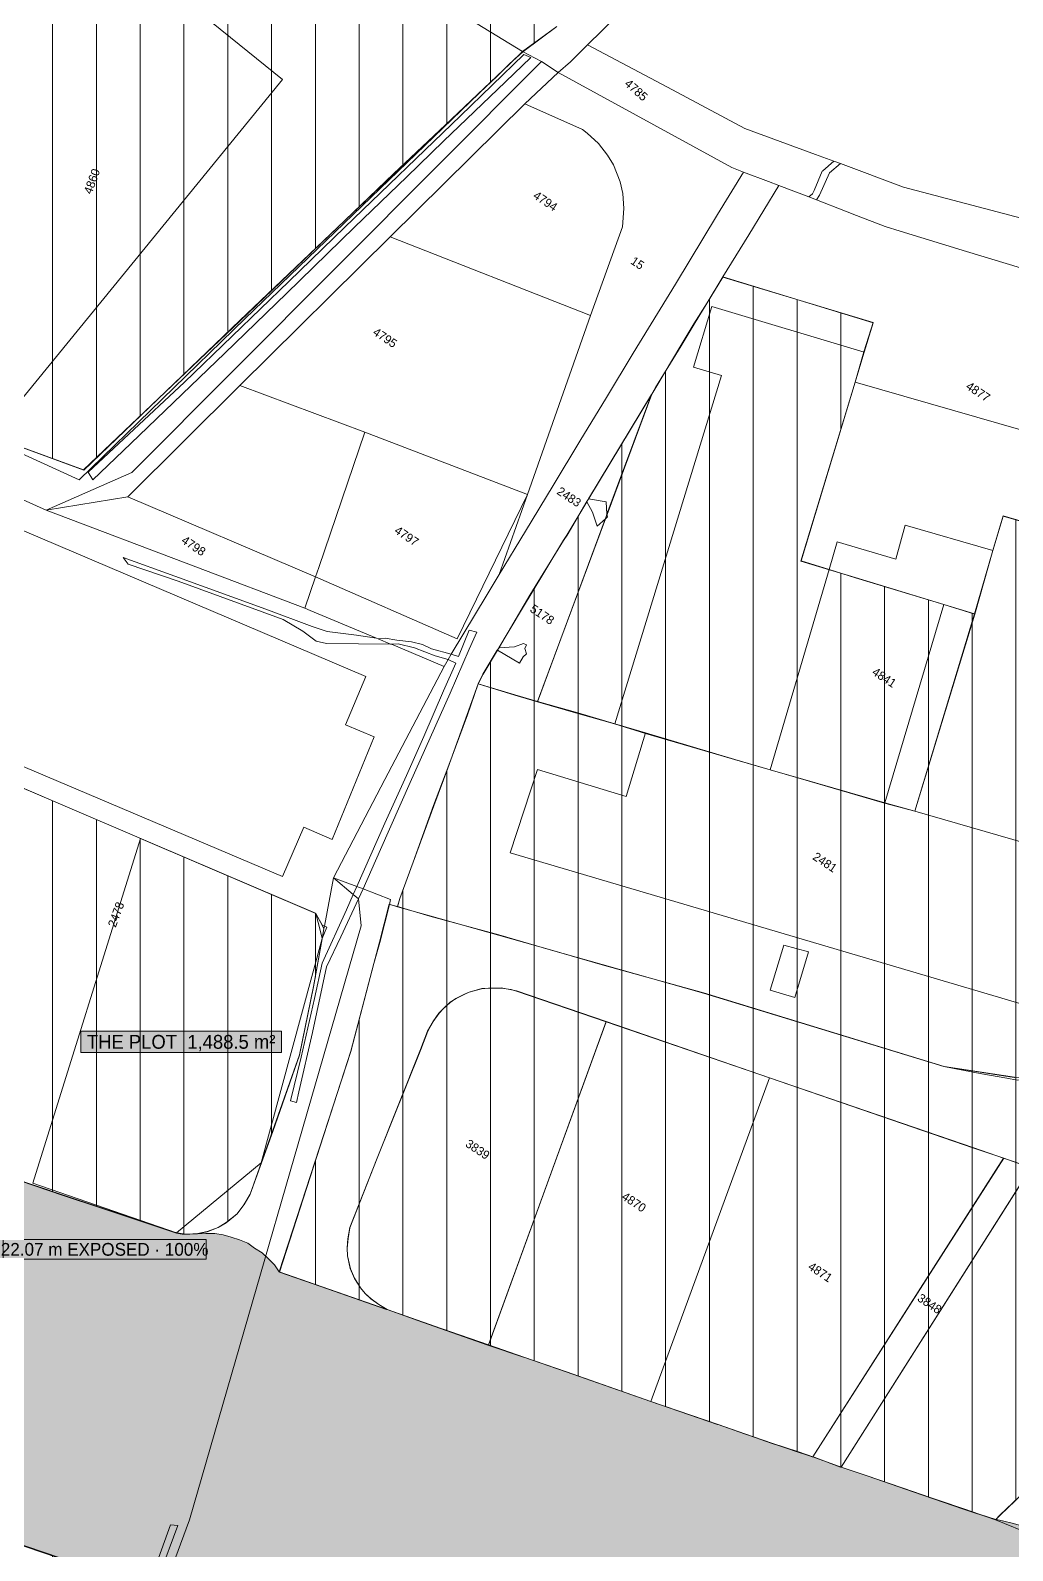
# Model space of a CAD drawing. Header units: metres. Extents: x -334141 to -333355, y -28163 to -27441.
# Drawn here: x -333791 to -333648.5, y -27822.3 to -27601.9 of the extents above; entities that cross this region are included whole.
import ezdxf

# ---------------------------------------------------------------- set-up
doc = ezdxf.new("R2010")
doc.units = ezdxf.units.M
for name, color, linetype, lineweight, true_color in [('EB-14-CORRIDOR', 7, 'CONTINUOUS', 18, 0x687b74), ('EB-14-EXPOSED-SIDE', 7, 'CONTINUOUS', 18, 0xa64138), ('EB-14-EXPOSURE-0-25M', 7, 'CONTINUOUS', 18, 0xa64138), ('EB-14-EXPOSURE-50-100M', 7, 'CONTINUOUS', 18, 0xd7aaa4), ('EB-BASE-DIVIDING', 7, 'CONTINUOUS', 18, 0xc8bcac), ('EB-BASE-EASEMENTS', 7, 'CONTINUOUS', 18, 0x71806b), ('EB-BASE-ENCROACHED', 7, 'CONTINUOUS', 18, 0x725d47), ('EB-BASE-PARCEL-NUMBERS', 7, 'CONTINUOUS', 9, 0x8a8d90), ('EB-BASE-PARCELS', 7, 'CONTINUOUS', 18, 0x8a8d90), ('EB-BASE-SECTIONS', 7, 'CONTINUOUS', 9, 0xded8cf), ('EB-BASE-SHEETS', 7, 'CONTINUOUS', 9, 0xded8cf), ('EB-BASE-STRUCTURES', 7, 'CONTINUOUS', 18, 0x4e504d), ('EB-PLOT-OUTLINE', 7, 'CONTINUOUS', 18, 0x151515)]:
    doc.layers.add(name, color=color, linetype=linetype, lineweight=lineweight, true_color=true_color)
doc.styles.add('OD-INTER', font='Inter.ttf')

msp = doc.modelspace()

# ---------------------------------------------------------------- hatches: boundary and pattern name
at = {"layer": 'EB-14-CORRIDOR', "transparency": 33554630}
msp.add_hatch(color=256, dxfattribs=at).paths.add_polyline_path([(-334024.37, -27732.06), (-334025.15, -27733.14), (-334026.02, -27734.11), (-334026.97, -27734.96), (-334028.02, -27735.7), (-334029.16, -27736.44), (-334030.38, -27736.95), (-334031.6, -27737.35), (-334032.91, -27737.75), (-334034.21, -27737.93), (-334035.5, -27737.88), (-334036.8, -27737.84), (-334038.08, -27737.57), (-334039.37, -27737.19), (-334040.74, -27736.81), (-334041.02, -27736.69), (-334041.29, -27736.68), (-334043.68, -27736.26), (-334044.24, -27736.24), (-334045.53, -27735.97), (-334046.81, -27735.71), (-334048, -27735.22), (-334049.18, -27734.62), (-334050.27, -27733.92), (-334051.35, -27733.21), (-334052.25, -27732.29), (-334053.14, -27731.26), (-334053.93, -27730.24), (-334054.54, -27729.1), (-334055.05, -27727.87), (-334055.47, -27726.63), (-334055.7, -27725.29), (-334055.84, -27724.06), (-334055.91, -27723.17), (-334055.97, -27722.5), (-334056.43, -27719.71), (-334056.5, -27719.04), (-334057.24, -27716.35), (-334057.4, -27715.68), (-334058.34, -27713.43), (-334058.67, -27712.31), (-334058.91, -27711.19), (-334059.05, -27710.07), (-334059.1, -27708.85), (-334059.07, -27702.75), (-334059.03, -27701.53), (-334058.89, -27700.2), (-334058.57, -27698.88), (-334058.06, -27697.68), (-334057.55, -27696.47), (-334056.87, -27695.39), (-334056, -27694.42), (-334055.13, -27693.45), (-334054.18, -27692.6), (-334053.13, -27691.86), (-334052, -27691.12), (-334050.77, -27690.61), (-334049.56, -27690.21), (-334048.25, -27689.92), (-334046.95, -27689.85), (-334044.07, -27689.62), (-334043.33, -27689.54), (-334040.16, -27688.98), (-334039.23, -27688.79), (-334038.3, -27688.72), (-334037.38, -27688.75), (-334034.59, -27688.4), (-334034.03, -27688.42), (-334030.49, -27687.77), (-334029.74, -27687.57), (-334026.66, -27686.68), (-334025.44, -27686.28), (-334024.05, -27686.11), (-334022.75, -27686.16), (-334021.46, -27686.2), (-334020.17, -27686.36), (-334018.88, -27686.74), (-334017.7, -27687.22), (-334016.51, -27687.82), (-334015.34, -27688.53), (-334014.35, -27689.34), (-334013.36, -27690.26), (-334012.56, -27691.29), (-334011.86, -27692.42), (-334011.16, -27693.56), (-334010.9, -27694.12), (-334010.82, -27694.24), (-334010.72, -27694.24), (-334008.44, -27694.99), (-334008.16, -27695.11), (-334007.88, -27695.12), (-334006.69, -27695.27), (-334005.59, -27695.53), (-334004.49, -27695.9), (-334003.39, -27696.39), (-334002.4, -27696.98), (-334001.94, -27697.22), (-334001.67, -27697.45), (-334001.31, -27697.57), (-333997.74, -27698.7), (-333997.65, -27698.81), (-333988.77, -27701.79), (-333977.34, -27705.74), (-333977.25, -27705.75), (-333968.19, -27708.84), (-333949.35, -27715.28), (-333938.73, -27718.88), (-333938.64, -27718.88), (-333922.64, -27724.44), (-333908.73, -27729.04), (-333908.55, -27729.16), (-333902.24, -27731.38), (-333902.15, -27731.49), (-333889.52, -27735.71), (-333876.99, -27740.04), (-333876.71, -27740.05), (-333876.34, -27740.06), (-333866.65, -27738.18), (-333865.44, -27738), (-333864.14, -27737.94), (-333862.85, -27737.98), (-333861.65, -27738.14), (-333860.37, -27738.52), (-333859.18, -27738.89), (-333858.08, -27739.37), (-333857, -27740.08), (-333856, -27740.78), (-333855.02, -27741.7), (-333854.22, -27742.62), (-333853.42, -27743.65), (-333852.71, -27744.67), (-333852.28, -27745.57), (-333852.11, -27746.02), (-333851.41, -27747.05), (-333851.24, -27747.39), (-333850.97, -27747.62), (-333849.9, -27748.77), (-333849.63, -27749), (-333849.35, -27749.12), (-333848.44, -27749.59), (-333848.17, -27749.71), (-333847.9, -27749.84), (-333820.91, -27759), (-333804.81, -27764.46), (-333786.24, -27770.77), (-333770.13, -27776.11), (-333769.4, -27776.25), (-333768.48, -27776.4), (-333768.48, -27776.4), (-333767.83, -27776.42), (-333766.99, -27776.34), (-333766.72, -27776.35), (-333765.51, -27776.28), (-333764.22, -27776.32), (-333763.02, -27776.48), (-333761.83, -27776.85), (-333760.64, -27777.23), (-333759.45, -27777.71), (-333758.46, -27778.41), (-333757.37, -27779.12), (-333756.47, -27779.93), (-333755.58, -27780.85), (-333754.88, -27781.87), (-333754.88, -27781.87), (-333754.51, -27781.99), (-333739.33, -27787.3), (-333739.24, -27787.31), (-333734.12, -27789.15), (-333724.61, -27792.49), (-333719.48, -27794.22), (-333719.39, -27794.22), (-333713.26, -27796.33), (-333701.01, -27800.65), (-333691.31, -27803.98), (-333691.22, -27803.99), (-333687.38, -27805.34), (-333683.54, -27806.7), (-333679.6, -27807.95), (-333677.59, -27808.69), (-333677.32, -27808.7), (-333673.48, -27810.16), (-333673.39, -27810.17), (-333669.64, -27811.41), (-333669.64, -27811.41), (-333662.96, -27813.76), (-333655.64, -27816.23), (-333651.25, -27817.72), (-333650.97, -27817.73), (-333650.88, -27817.73), (-333649.78, -27817.99), (-333648.58, -27818.26), (-333647.39, -27818.63), (-333646.21, -27819.23), (-333645.48, -27819.59), (-333645.3, -27819.71), (-333645.03, -27819.83), (-333642.74, -27820.57), (-333639.54, -27821.69), (-333639.45, -27821.69), (-333633.32, -27823.9), (-333632.5, -27824.15), (-333631.13, -27824.76), (-333629.95, -27825.35), (-333626.95, -27827.01), (-333623.41, -27828.92), (-333619.87, -27830.82), (-333619.77, -27830.82), (-333616.32, -27832.72), (-333609.15, -27836.63), (-333592.43, -27845.77), (-333592.34, -27845.78), (-333570.36, -27857.76), (-333546.3, -27871.04), (-333539.57, -27874.61), (-333539.48, -27874.62), (-333533.03, -27878.17), (-333526.76, -27881.61), (-333523.31, -27883.51), (-333522.22, -27884.11), (-333521.23, -27884.92), (-333520.25, -27885.84), (-333519.35, -27886.76), (-333518.65, -27887.78), (-333517.95, -27888.92), (-333517.44, -27890.16), (-333517.02, -27891.39), (-333516.69, -27892.63), (-333516.55, -27893.96), (-333516.51, -27895.3), (-333516.64, -27896.51), (-333516.87, -27897.84), (-333517.19, -27899.05), (-333517.7, -27900.25), (-333518.3, -27901.45), (-333518.98, -27902.54), (-333519.76, -27903.51), (-333520.72, -27904.47), (-333521.67, -27905.33), (-333522.81, -27906.06), (-333523.94, -27906.69), (-333524.04, -27906.69), (-333524.79, -27907.1), (-333525.08, -27907.32), (-333525.65, -27907.74), (-333526.13, -27908.17), (-333526.41, -27908.38), (-333526.89, -27908.81), (-333527.08, -27909.02), (-333527.27, -27909.24), (-333529.43, -27912.71), (-333530.9, -27914.88), (-333537.97, -27926.29), (-333537.97, -27926.29), (-333540.03, -27929.66), (-333540.42, -27930.31), (-333540.81, -27930.85), (-333542.09, -27932.8), (-333542.18, -27932.91), (-333551.3, -27947.24), (-333551.39, -27947.35), (-333558.66, -27959.19), (-333559.44, -27960.28), (-333560.31, -27961.25), (-333561.18, -27962.21), (-333562.22, -27963.07), (-333563.36, -27963.69), (-333564.49, -27964.32), (-333565.71, -27964.72), (-333567.02, -27965.12), (-333568.32, -27965.29), (-333569.62, -27965.36), (-333570.91, -27965.31), (-333572.2, -27965.16), (-333573.49, -27964.89), (-333574.68, -27964.4), (-333575.86, -27963.81), (-333607.39, -27946.93), (-333607.39, -27946.82), (-333620.02, -27940.05), (-333642.64, -27927.92), (-333642.73, -27927.92), (-333644.46, -27926.97), (-333645.54, -27926.27), (-333646.63, -27925.45), (-333647.62, -27924.64), (-333648.42, -27923.72), (-333649.21, -27922.59), (-333649.82, -27921.57), (-333650.43, -27920.32), (-333650.85, -27919.09), (-333651.08, -27917.86), (-333651.31, -27916.63), (-333651.36, -27915.29), (-333651.22, -27913.97), (-333650.99, -27912.75), (-333650.67, -27911.54), (-333650.26, -27910.34), (-333649.66, -27909.14), (-333648.98, -27908.05), (-333648.2, -27906.97), (-333647.33, -27906.11), (-333646.28, -27905.26), (-333645.24, -27904.52), (-333644.11, -27903.89), (-333642.98, -27903.38), (-333641.76, -27902.98), (-333640.45, -27902.69), (-333639.15, -27902.52), (-333637.85, -27902.45), (-333636.66, -27902.6), (-333635.37, -27902.87), (-333634.09, -27903.25), (-333629.05, -27904.98), (-333589.35, -27918.48), (-333589.07, -27918.49), (-333588.88, -27918.28), (-333569.87, -27888.53), (-333569.68, -27888.31), (-333569.95, -27888.19), (-333599.04, -27878.18), (-333599.13, -27878.06), (-333609.28, -27874.6), (-333639.47, -27864.21), (-333639.74, -27864.08), (-333639.93, -27864.3), (-333647.08, -27875.37), (-333647.86, -27876.45), (-333648.64, -27877.43), (-333649.59, -27878.28), (-333650.26, -27878.81), (-333650.47, -27879.58), (-333650.88, -27880.79), (-333651.39, -27881.99), (-333652.08, -27883.08), (-333653.45, -27885.25), (-333654.22, -27886.22), (-333655.09, -27887.19), (-333655.95, -27888.05), (-333657, -27888.9), (-333658.04, -27889.53), (-333659.26, -27890.04), (-333660.39, -27890.55), (-333661.61, -27890.84), (-333662.91, -27891.02), (-333664.21, -27891.2), (-333665.41, -27891.15), (-333666.7, -27890.89), (-333667.99, -27890.62), (-333669.18, -27890.24), (-333670.36, -27889.65), (-333671.45, -27889.05), (-333672.44, -27888.35), (-333673.43, -27887.43), (-333674.32, -27886.51), (-333675.03, -27885.49), (-333675.73, -27884.46), (-333676.34, -27883.33), (-333676.76, -27882.09), (-333677.09, -27880.86), (-333677.32, -27879.63), (-333677.37, -27878.3), (-333677.36, -27878.08), (-333677.31, -27876.75), (-333677.17, -27875.42), (-333676.85, -27874.1), (-333676.34, -27872.9), (-333675.84, -27871.69), (-333675.15, -27870.5), (-333674.66, -27869.85), (-333674.56, -27869.74), (-333673.79, -27868.66), (-333673.01, -27867.68), (-333672.05, -27866.72), (-333672.05, -27866.72), (-333671.66, -27866.29), (-333670.71, -27865.55), (-333670.61, -27865.22), (-333670.29, -27864.01), (-333670.18, -27863.68), (-333670.37, -27863.56), (-333673.17, -27861.8), (-333673.44, -27861.56), (-333673.64, -27861.89), (-333675.6, -27865.04), (-333677.47, -27868.19), (-333678.25, -27869.28), (-333679.03, -27870.25), (-333679.98, -27871.1), (-333680.94, -27871.96), (-333682.07, -27872.58), (-333683.2, -27873.21), (-333684.43, -27873.72), (-333685.64, -27874.01), (-333686.85, -27874.3), (-333688.15, -27874.37), (-333688.43, -27874.36), (-333688.62, -27874.46), (-333688.81, -27874.56), (-333689.11, -27875.33), (-333689.52, -27876.54), (-333689.72, -27876.86), (-333690.02, -27877.52), (-333690.02, -27877.52), (-333691.12, -27879.81), (-333691.12, -27879.92), (-333691.22, -27880.03), (-333691.14, -27880.25), (-333690.88, -27880.93), (-333690.46, -27882.17), (-333690.23, -27883.4), (-333690.09, -27884.62), (-333690.04, -27885.84), (-333690.18, -27887.17), (-333690.41, -27888.38), (-333690.82, -27889.59), (-333691.32, -27890.79), (-333691.82, -27891.89), (-333692.6, -27892.97), (-333693.38, -27893.94), (-333694.25, -27894.91), (-333695.2, -27895.65), (-333696.24, -27896.39), (-333697.38, -27897.02), (-333698.6, -27897.53), (-333698.97, -27897.63), (-333699.16, -27897.84), (-333700.99, -27899.78), (-333701.95, -27900.63), (-333702.9, -27901.38), (-333704.04, -27902.11), (-333705.16, -27902.63), (-333706.38, -27903.03), (-333707.6, -27903.43), (-333708.81, -27903.61), (-333710.11, -27903.67), (-333711.4, -27903.63), (-333712.69, -27903.47), (-333713.89, -27903.21), (-333715.08, -27902.83), (-333716.26, -27902.24), (-333717.35, -27901.64), (-333726.76, -27895.54), (-333727.04, -27895.42), (-333727.49, -27895.18), (-333727.77, -27895.06), (-333728.95, -27894.46), (-333730.03, -27893.76), (-333731.12, -27892.94), (-333732.01, -27892.02), (-333732.81, -27891), (-333733.6, -27889.97), (-333734.21, -27888.73), (-333734.72, -27887.6), (-333735.05, -27886.25), (-333735.28, -27885.02), (-333735.42, -27883.69), (-333735.41, -27883.47), (-333735.41, -27883.47), (-333735.83, -27882.34), (-333736.16, -27881.11), (-333736.39, -27879.88), (-333736.47, -27879.43), (-333736.65, -27879.31), (-333736.65, -27879.31), (-333737.83, -27878.61), (-333737.83, -27878.61), (-333738.56, -27878.25), (-333738.56, -27878.25), (-333739.65, -27877.65), (-333740.74, -27876.95), (-333741.72, -27876.14), (-333742.62, -27875.22), (-333743.33, -27874.31), (-333744.03, -27873.28), (-333744.64, -27872.15), (-333745.15, -27871.02), (-333745.48, -27869.79), (-333745.72, -27868.56), (-333745.86, -27867.33), (-333745.9, -27866), (-333745.77, -27864.78), (-333745.54, -27863.57), (-333745.43, -27863.13), (-333745.32, -27862.69), (-333745.32, -27862.69), (-333745.74, -27861.45), (-333745.98, -27860.22), (-333746.12, -27859), (-333746.07, -27857.67), (-333745.94, -27856.45), (-333745.71, -27855.24), (-333745.39, -27854.03), (-333743.64, -27848.98), (-333743.54, -27848.77), (-333743.71, -27848.32), (-333744.04, -27847.19), (-333744.27, -27845.96), (-333744.41, -27844.74), (-333744.46, -27843.52), (-333744.33, -27842.3), (-333744.1, -27841.09), (-333743.78, -27839.88), (-333743.26, -27838.45), (-333740.27, -27829.68), (-333740.17, -27829.35), (-333740.44, -27829.23), (-333754.61, -27824.29), (-333754.89, -27824.28), (-333755.17, -27824.16), (-333755.44, -27824.15), (-333756, -27824.13), (-333756.74, -27824.21), (-333757.3, -27824.19), (-333758.23, -27824.38), (-333759.06, -27824.46), (-333759.81, -27824.66), (-333760.66, -27824.96), (-333761.13, -27825.17), (-333761.32, -27825.27), (-333761.6, -27825.37), (-333762.26, -27825.79), (-333762.45, -27825.9), (-333762.64, -27826), (-333762.83, -27826.22), (-333763.78, -27826.96), (-333764.91, -27827.59), (-333766.04, -27828.1), (-333767.26, -27828.5), (-333768.48, -27828.9), (-333769.78, -27829.08), (-333770.99, -27829.15), (-333772.28, -27829.1), (-333773.57, -27828.83), (-333774.76, -27828.57), (-333775.95, -27828.19), (-333777.14, -27827.6), (-333778.23, -27827), (-333779.22, -27826.19), (-333779.58, -27825.96), (-333779.85, -27825.73), (-333780.12, -27825.61), (-333807.57, -27816.31), (-333807.65, -27816.2), (-333812.78, -27814.57), (-333812.87, -27814.57), (-333845.26, -27803.66), (-333845.26, -27803.66), (-333873.8, -27793.77), (-333874.16, -27793.64), (-333874.72, -27793.74), (-333874.81, -27793.73), (-333876.11, -27793.69), (-333877.4, -27793.53), (-333878.69, -27793.26), (-333879.87, -27792.78), (-333881.06, -27792.29), (-333882.15, -27791.59), (-333883.23, -27790.88), (-333883.5, -27790.65), (-333883.77, -27790.53), (-333911.31, -27781.23), (-333912.41, -27780.75), (-333913.59, -27780.15), (-333914.59, -27779.56), (-333915.58, -27778.75), (-333916.47, -27777.94), (-333917.27, -27777.03), (-333917.98, -27776), (-333918.59, -27774.98), (-333919.11, -27773.85), (-333919.53, -27772.73), (-333919.86, -27771.49), (-333920.09, -27770.27), (-333920.14, -27769.04), (-333920.1, -27767.82), (-333920.09, -27767.6), (-333920.36, -27767.48), (-333940.85, -27760.54), (-333962.08, -27753.35), (-333975.53, -27748.77), (-333975.62, -27748.77), (-334003.7, -27739.23), (-334003.7, -27739.23), (-334024.1, -27732.18), (-334024.37, -27732.06), (-334024.37, -27732.06)])
at = {"layer": 'EB-14-EXPOSURE-0-25M', "transparency": 33554630}
h = msp.add_hatch(dxfattribs=at)
h.set_pattern_fill('ANSI31', color=256, scale=2, angle=45)
h.paths.add_polyline_path([(-333845.19, -27688.99), (-333819.84, -27699.87), (-333803.7, -27706.77), (-333787.28, -27713.79), (-333773.15, -27719.84), (-333749.62, -27729.88), (-333748.66, -27731.58), (-333748.4, -27732.14), (-333748.64, -27733.58), (-333749.9, -27740.53), (-333751.92, -27750.45), (-333755.82, -27761.52), (-333759.11, -27770.62), (-333760, -27772.14), (-333760.97, -27773.44), (-333762.59, -27774.72), (-333763.72, -27775.45), (-333765.32, -27776.06), (-333766.72, -27776.35), (-333768.2, -27776.4), (-333768.94, -27776.38), (-333769.77, -27776.24), (-333786.15, -27770.78), (-333804.81, -27764.46), (-333820.91, -27759.11), (-333848.18, -27749.83), (-333849.63, -27749), (-333851.24, -27747.39), (-333852.29, -27745.68), (-333853.05, -27743.55), (-333853.45, -27741.87), (-333851.18, -27719.52), (-333849.41, -27700.83), (-333848.68, -27693.3), (-333848.07, -27691.88), (-333847.19, -27690.47), (-333846.14, -27689.51), (-333845.19, -27688.99)])
h = msp.add_hatch(dxfattribs=at)
h.set_pattern_fill('ANSI31', color=256, scale=2, angle=45)
h.paths.add_polyline_path([(-333567.83, -27780.7), (-333555.11, -27785.03), (-333562.99, -27787.98), (-333564.31, -27788.48), (-333572.75, -27791.63), (-333574.58, -27791.12), (-333645.84, -27766.74), (-333649.87, -27765.37), (-333654.16, -27763.89), (-333683.8, -27753.74), (-333707.49, -27745.58), (-333720.48, -27741.12), (-333721.22, -27740.99), (-333722.69, -27740.71), (-333724.54, -27740.76), (-333725.56, -27740.83), (-333727.34, -27741.32), (-333728, -27741.63), (-333729.22, -27742.26), (-333730.07, -27742.78), (-333731.13, -27743.74), (-333731.71, -27744.39), (-333732.58, -27745.58), (-333733.37, -27747), (-333734.39, -27749.62), (-333740.69, -27765.39), (-333744.65, -27775.46), (-333744.89, -27777.01), (-333745.03, -27778.44), (-333744.98, -27779.56), (-333744.58, -27781.35), (-333743.99, -27782.81), (-333743.11, -27784.17), (-333742.4, -27784.98), (-333741.59, -27785.78), (-333740.42, -27786.6), (-333739.24, -27787.31), (-333754.88, -27781.87), (-333744.49, -27749.93), (-333741.17, -27737.17), (-333740.32, -27734.1), (-333738.92, -27728.59), (-333737.73, -27728.97), (-333733.06, -27730.24), (-333723.07, -27733.04), (-333715.55, -27735.19), (-333708.03, -27737.34), (-333693.37, -27741.41), (-333658.47, -27752.08), (-333648.25, -27753.66), (-333646.13, -27753.85), (-333645.85, -27753.97), (-333643.03, -27755.18), (-333640.92, -27755.92), (-333639.37, -27756.42), (-333635.88, -27757.43), (-333630.21, -27759.29), (-333626.64, -27760.53), (-333602.13, -27769.06), (-333591.52, -27772.65), (-333567.83, -27780.7)])
h = msp.add_hatch(dxfattribs=at)
h.set_pattern_fill('ANSI31', color=256, scale=2, angle=45)
h.paths.add_polyline_path([(-333707.49, -27745.58), (-333724.52, -27792.49), (-333734.03, -27789.16), (-333739.24, -27787.31), (-333740.42, -27786.6), (-333741.59, -27785.78), (-333742.4, -27784.98), (-333743.11, -27784.17), (-333743.99, -27782.81), (-333744.58, -27781.35), (-333744.98, -27779.56), (-333745.03, -27778.44), (-333744.89, -27777.01), (-333744.65, -27775.46), (-333740.69, -27765.39), (-333734.39, -27749.62), (-333733.37, -27747), (-333732.58, -27745.58), (-333731.71, -27744.39), (-333731.13, -27743.74), (-333730.07, -27742.78), (-333729.22, -27742.26), (-333728, -27741.63), (-333727.34, -27741.32), (-333725.56, -27740.83), (-333724.54, -27740.76), (-333722.69, -27740.71), (-333721.22, -27740.99), (-333720.48, -27741.12), (-333707.49, -27745.58)])
h = msp.add_hatch(dxfattribs=at)
h.set_pattern_fill('ANSI31', color=256, scale=2, angle=45)
h.paths.add_polyline_path([(-333683.8, -27753.74), (-333701.01, -27800.65), (-333713.26, -27796.33), (-333719.39, -27794.22), (-333724.52, -27792.49), (-333707.49, -27745.58), (-333683.8, -27753.74)])
h = msp.add_hatch(dxfattribs=at)
h.set_pattern_fill('ANSI31', color=256, scale=2, angle=45)
h.paths.add_polyline_path([(-333691.22, -27803.99), (-333701.01, -27800.65), (-333683.8, -27753.74), (-333654.16, -27763.89), (-333649.87, -27765.37), (-333677.5, -27808.69), (-333679.6, -27807.95), (-333683.45, -27806.7), (-333687.38, -27805.34), (-333691.22, -27803.99)])
h = msp.add_hatch(dxfattribs=at)
h.set_pattern_fill('ANSI31', color=256, scale=2, angle=45)
h.paths.add_polyline_path([(-333677.5, -27808.69), (-333649.87, -27765.37), (-333645.84, -27766.74), (-333673.39, -27810.17), (-333677.5, -27808.69)])
h = msp.add_hatch(dxfattribs=at)
h.set_pattern_fill('ANSI31', color=256, scale=2, angle=45)
h.paths.add_polyline_path([(-333574.58, -27791.12), (-333572.75, -27791.63), (-333578.1, -27793.66), (-333585.88, -27799.05), (-333590.82, -27802.65), (-333594.62, -27805.29), (-333599.72, -27805.66), (-333602.13, -27805.58), (-333604.16, -27805.4), (-333611.53, -27799.14), (-333623.29, -27799.39), (-333639.42, -27807.7), (-333640.47, -27808.78), (-333641.82, -27810.17), (-333643.12, -27810.46), (-333643.88, -27810.99), (-333650.3, -27817.09), (-333650.97, -27817.73), (-333655.64, -27816.23), (-333662.87, -27813.76), (-333669.64, -27811.41), (-333673.39, -27810.17), (-333645.84, -27766.74), (-333574.58, -27791.12)])
h = msp.add_hatch(dxfattribs=at)
h.set_pattern_fill('ANSI31', color=256, scale=2, angle=45)
h.paths.add_polyline_path([(-333829.29, -27862.61), (-333812.78, -27814.57), (-333807.56, -27816.2), (-333779.84, -27825.62), (-333786.59, -27843.58), (-333788.33, -27848.41), (-333792.49, -27858.69), (-333797.6, -27869.73), (-333800.39, -27875.4), (-333829.29, -27862.61)])
at = {"layer": 'EB-14-EXPOSURE-50-100M', "transparency": 33554630}
h = msp.add_hatch(dxfattribs=at)
h.set_pattern_fill('ANSI31', color=256, scale=2, angle=45)
h.paths.add_polyline_path([(-333802.46, -27658.63), (-333818.4, -27651.3), (-333823.33, -27649.13), (-333823.55, -27650.12), (-333824.55, -27649.75), (-333838.15, -27644.05), (-333849.91, -27638.98), (-333850.45, -27638.62), (-333850.52, -27638.07), (-333848.03, -27635.71), (-333846.81, -27635.09), (-333840.42, -27632.43), (-333837.79, -27631.3), (-333823.32, -27625.26), (-333820.4, -27624.03), (-333811.01, -27620.03), (-333802.83, -27616.66), (-333801.04, -27615.61), (-333799.89, -27614.54), (-333798.31, -27611.71), (-333797.39, -27609.41), (-333796.25, -27606.01), (-333793.77, -27595.89), (-333791.3, -27586.21), (-333787.1, -27569.7), (-333785.81, -27564.64), (-333781.58, -27560.02), (-333765.9, -27569.56), (-333750.13, -27579.33), (-333733.37, -27589.69), (-333714.62, -27601.35), (-333719.57, -27605.06), (-333721.48, -27606.77), (-333723.3, -27608.59), (-333738.33, -27622.71), (-333760.56, -27644.02), (-333783.27, -27665.64), (-333802.46, -27658.63)])
h = msp.add_hatch(dxfattribs=at)
h.set_pattern_fill('ANSI31', color=256, scale=2, angle=45)
h.paths.add_polyline_path([(-333706.25, -27702.44), (-333711.56, -27700.92), (-333717.43, -27699.27), (-333707.61, -27672.75), (-333707.31, -27672.1), (-333700.86, -27654.67), (-333700.27, -27653.69), (-333696.63, -27647.61), (-333694.76, -27644.45), (-333692.8, -27641.41), (-333690.54, -27637.72), (-333668.74, -27644.26), (-333670.09, -27648.54), (-333671.36, -27652.94), (-333679.22, -27678.86), (-333675.09, -27680.12), (-333671.34, -27681.25), (-333658.51, -27685.14), (-333654.03, -27686.52), (-333662.72, -27715.08), (-333667.12, -27713.92), (-333679.68, -27710.26), (-333683.71, -27709.12), (-333688.84, -27707.6), (-333701.76, -27703.82), (-333706.25, -27702.44)])
h = msp.add_hatch(dxfattribs=at)
h.set_pattern_fill('ANSI31', color=256, scale=2, angle=45)
h.paths.add_polyline_path([(-333611.22, -27714.45), (-333623.32, -27710.92), (-333632.02, -27708.28), (-333636.51, -27722.77), (-333644.48, -27720.38), (-333662.72, -27715.08), (-333654.03, -27686.52), (-333651.39, -27677.29), (-333649.92, -27672.34), (-333636.35, -27676.26), (-333632.86, -27663.95), (-333632.33, -27662.09), (-333629.9, -27653.51), (-333629.59, -27652.41), (-333615.82, -27658.45), (-333628.87, -27702.95), (-333613.66, -27707.48), (-333613.12, -27707.72), (-333608.62, -27708.99), (-333611.22, -27714.45)])
h = msp.add_hatch(dxfattribs=at)
h.set_pattern_fill('ANSI31', color=256, scale=2, angle=45)
h.paths.add_polyline_path([(-333717.43, -27699.27), (-333720.73, -27698.26), (-333726.04, -27696.63), (-333725.34, -27695.22), (-333723.27, -27691.74), (-333722.98, -27691.41), (-333721.7, -27689.13), (-333719.34, -27685.21), (-333718.55, -27683.8), (-333713.64, -27675.87), (-333713.15, -27675.11), (-333710.29, -27670.21), (-333710, -27669.78), (-333700.86, -27654.67), (-333707.31, -27672.1), (-333707.61, -27672.75), (-333717.43, -27699.27)])
h = msp.add_hatch(dxfattribs=at)
h.set_pattern_fill('ANSI31', color=256, scale=2, angle=45)
h.paths.add_polyline_path([(-333733.06, -27730.24), (-333737.73, -27728.97), (-333737.41, -27727.76), (-333735.47, -27722.5), (-333732.49, -27714.28), (-333730.45, -27708.8), (-333727.59, -27701.13), (-333726.04, -27696.63), (-333720.73, -27698.26), (-333717.43, -27699.27), (-333711.56, -27700.92), (-333706.25, -27702.44), (-333701.76, -27703.82), (-333688.84, -27707.6), (-333683.71, -27709.12), (-333679.68, -27710.26), (-333667.12, -27713.92), (-333662.72, -27715.08), (-333644.48, -27720.38), (-333636.51, -27722.77), (-333632.02, -27708.28), (-333623.32, -27710.92), (-333611.22, -27714.45), (-333613.12, -27718.49), (-333628.53, -27751.14), (-333633.85, -27752.17), (-333637.1, -27752.61), (-333639.62, -27753.08), (-333641.95, -27753.55), (-333642.97, -27753.74), (-333643.71, -27753.71), (-333644.64, -27753.79), (-333646.13, -27753.85), (-333648.25, -27753.66), (-333658.47, -27752.08), (-333693.37, -27741.41), (-333708.03, -27737.34), (-333715.55, -27735.19), (-333723.07, -27733.04), (-333733.06, -27730.24)])

# ---------------------------------------------------------------- linework, layer by layer
at = {"layer": 'EB-14-CORRIDOR'}
for points in [[(-333804.81, -27764.46), (-333786.24, -27770.77), (-333770.13, -27776.11), (-333769.4, -27776.25), (-333768.48, -27776.4), (-333768.48, -27776.4), (-333767.83, -27776.42), (-333766.99, -27776.34), (-333766.72, -27776.35), (-333765.51, -27776.28), (-333764.22, -27776.32), (-333763.02, -27776.48), (-333761.83, -27776.85), (-333760.64, -27777.23), (-333759.45, -27777.71), (-333758.46, -27778.41), (-333757.37, -27779.12), (-333756.47, -27779.93), (-333755.58, -27780.85), (-333754.88, -27781.87), (-333754.88, -27781.87), (-333754.51, -27781.99), (-333739.33, -27787.3), (-333739.24, -27787.31), (-333734.12, -27789.15), (-333724.61, -27792.49), (-333719.48, -27794.22), (-333719.39, -27794.22), (-333713.26, -27796.33), (-333701.01, -27800.65), (-333691.31, -27803.98), (-333691.22, -27803.99), (-333687.38, -27805.34), (-333683.54, -27806.7), (-333679.6, -27807.95), (-333677.59, -27808.69), (-333677.32, -27808.7), (-333673.48, -27810.16), (-333673.39, -27810.17), (-333669.64, -27811.41), (-333669.64, -27811.41), (-333662.96, -27813.76), (-333655.64, -27816.23), (-333651.25, -27817.72), (-333650.97, -27817.73), (-333650.88, -27817.73), (-333649.78, -27817.99), (-333648.58, -27818.26), (-333647.39, -27818.63)], [(-333780.12, -27825.61), (-333807.57, -27816.31), (-333807.65, -27816.2), (-333812.78, -27814.57), (-333812.87, -27814.57), (-333845.26, -27803.66), (-333845.26, -27803.66), (-333873.8, -27793.77), (-333874.16, -27793.64), (-333874.72, -27793.74), (-333874.81, -27793.73), (-333876.11, -27793.69), (-333877.4, -27793.53), (-333878.69, -27793.26), (-333879.87, -27792.78), (-333881.06, -27792.29), (-333882.15, -27791.59), (-333883.23, -27790.88), (-333883.5, -27790.65), (-333883.77, -27790.53), (-333911.31, -27781.23)]]:
    msp.add_lwpolyline(points, dxfattribs=at)
at = {"layer": 'EB-14-EXPOSED-SIDE'}
msp.add_lwpolyline([(-333790.63, -27769.01), (-333769.77, -27776.21)], dxfattribs=at)
at = {"layer": 'EB-14-EXPOSURE-0-25M'}
for points in [[(-333803.7, -27706.77), (-333787.28, -27713.79), (-333773.15, -27719.84), (-333749.62, -27729.88), (-333748.66, -27731.58), (-333748.4, -27732.14), (-333748.64, -27733.58), (-333749.9, -27740.53), (-333751.92, -27750.45), (-333755.82, -27761.52), (-333759.11, -27770.62), (-333760, -27772.14), (-333760.97, -27773.44), (-333762.59, -27774.72), (-333763.72, -27775.45), (-333765.32, -27776.06), (-333766.72, -27776.35), (-333768.2, -27776.4), (-333768.94, -27776.38), (-333769.77, -27776.24), (-333786.15, -27770.78), (-333804.81, -27764.46)], [(-333645.84, -27766.74), (-333649.87, -27765.37), (-333654.16, -27763.89), (-333683.8, -27753.74), (-333707.49, -27745.58), (-333720.48, -27741.12), (-333721.22, -27740.99), (-333722.69, -27740.71), (-333724.54, -27740.76), (-333725.56, -27740.83), (-333727.34, -27741.32), (-333728, -27741.63), (-333729.22, -27742.26), (-333730.07, -27742.78), (-333731.13, -27743.74), (-333731.71, -27744.39), (-333732.58, -27745.58), (-333733.37, -27747), (-333734.39, -27749.62), (-333740.69, -27765.39), (-333744.65, -27775.46), (-333744.89, -27777.01), (-333745.03, -27778.44), (-333744.98, -27779.56), (-333744.58, -27781.35), (-333743.99, -27782.81), (-333743.11, -27784.17), (-333742.4, -27784.98), (-333741.59, -27785.78), (-333740.42, -27786.6), (-333739.24, -27787.31), (-333754.88, -27781.87), (-333744.49, -27749.93), (-333741.17, -27737.17), (-333740.32, -27734.1), (-333738.92, -27728.59), (-333737.73, -27728.97), (-333733.06, -27730.24), (-333723.07, -27733.04), (-333715.55, -27735.19), (-333708.03, -27737.34), (-333693.37, -27741.41), (-333658.47, -27752.08), (-333648.25, -27753.66)]]:
    msp.add_lwpolyline(points, dxfattribs=at)
for points in [[(-333707.49, -27745.58), (-333724.52, -27792.49), (-333734.03, -27789.16), (-333739.24, -27787.31), (-333740.42, -27786.6), (-333741.59, -27785.78), (-333742.4, -27784.98), (-333743.11, -27784.17), (-333743.99, -27782.81), (-333744.58, -27781.35), (-333744.98, -27779.56), (-333745.03, -27778.44), (-333744.89, -27777.01), (-333744.65, -27775.46), (-333740.69, -27765.39), (-333734.39, -27749.62), (-333733.37, -27747), (-333732.58, -27745.58), (-333731.71, -27744.39), (-333731.13, -27743.74), (-333730.07, -27742.78), (-333729.22, -27742.26), (-333728, -27741.63), (-333727.34, -27741.32), (-333725.56, -27740.83), (-333724.54, -27740.76), (-333722.69, -27740.71), (-333721.22, -27740.99), (-333720.48, -27741.12), (-333707.49, -27745.58)], [(-333683.8, -27753.74), (-333701.01, -27800.65), (-333713.26, -27796.33), (-333719.39, -27794.22), (-333724.52, -27792.49), (-333707.49, -27745.58), (-333683.8, -27753.74)], [(-333691.22, -27803.99), (-333701.01, -27800.65), (-333683.8, -27753.74), (-333654.16, -27763.89), (-333649.87, -27765.37), (-333677.5, -27808.69), (-333679.6, -27807.95), (-333683.45, -27806.7), (-333687.38, -27805.34), (-333691.22, -27803.99)], [(-333677.5, -27808.69), (-333649.87, -27765.37), (-333645.84, -27766.74), (-333673.39, -27810.17), (-333677.5, -27808.69)], [(-333574.58, -27791.12), (-333572.75, -27791.63), (-333578.1, -27793.66), (-333585.88, -27799.05), (-333590.82, -27802.65), (-333594.62, -27805.29), (-333599.72, -27805.66), (-333602.13, -27805.58), (-333604.16, -27805.4), (-333611.53, -27799.14), (-333623.29, -27799.39), (-333639.42, -27807.7), (-333640.47, -27808.78), (-333641.82, -27810.17), (-333643.12, -27810.46), (-333643.88, -27810.99), (-333650.3, -27817.09), (-333650.97, -27817.73), (-333655.64, -27816.23), (-333662.87, -27813.76), (-333669.64, -27811.41), (-333673.39, -27810.17), (-333645.84, -27766.74), (-333574.58, -27791.12)], [(-333829.29, -27862.61), (-333812.78, -27814.57), (-333807.56, -27816.2), (-333779.84, -27825.62), (-333786.59, -27843.58), (-333788.33, -27848.41), (-333792.49, -27858.69), (-333797.6, -27869.73), (-333800.39, -27875.4), (-333829.29, -27862.61)]]:
    msp.add_lwpolyline(points, close=True, dxfattribs=at)
at = {"layer": 'EB-14-EXPOSURE-50-100M'}
for points in [[(-333714.62, -27601.35), (-333719.57, -27605.06), (-333721.48, -27606.77), (-333723.3, -27608.59), (-333738.33, -27622.71), (-333760.56, -27644.02), (-333783.27, -27665.64), (-333802.46, -27658.63)], [(-333648.25, -27753.66), (-333658.47, -27752.08), (-333693.37, -27741.41), (-333708.03, -27737.34), (-333715.55, -27735.19), (-333723.07, -27733.04), (-333733.06, -27730.24), (-333733.06, -27730.24), (-333737.73, -27728.97), (-333737.41, -27727.76), (-333735.47, -27722.5), (-333732.49, -27714.28), (-333730.45, -27708.8), (-333727.59, -27701.13), (-333726.04, -27696.63), (-333720.73, -27698.26), (-333717.43, -27699.27), (-333711.56, -27700.92), (-333706.25, -27702.44), (-333701.76, -27703.82), (-333688.84, -27707.6), (-333683.71, -27709.12), (-333679.68, -27710.26), (-333667.12, -27713.92), (-333662.72, -27715.08), (-333644.48, -27720.38)]]:
    msp.add_lwpolyline(points, dxfattribs=at)
for points in [[(-333706.25, -27702.44), (-333711.56, -27700.92), (-333717.43, -27699.27), (-333707.61, -27672.75), (-333707.31, -27672.1), (-333700.86, -27654.67), (-333700.27, -27653.69), (-333696.63, -27647.61), (-333694.76, -27644.45), (-333692.8, -27641.41), (-333690.54, -27637.72), (-333668.74, -27644.26), (-333670.09, -27648.54), (-333671.36, -27652.94), (-333679.22, -27678.86), (-333675.09, -27680.12), (-333671.34, -27681.25), (-333658.51, -27685.14), (-333654.03, -27686.52), (-333662.72, -27715.08), (-333667.12, -27713.92), (-333679.68, -27710.26), (-333683.71, -27709.12), (-333688.84, -27707.6), (-333701.76, -27703.82), (-333706.25, -27702.44)], [(-333611.22, -27714.45), (-333623.32, -27710.92), (-333632.02, -27708.28), (-333636.51, -27722.77), (-333644.48, -27720.38), (-333662.72, -27715.08), (-333654.03, -27686.52), (-333651.39, -27677.29), (-333649.92, -27672.34), (-333636.35, -27676.26), (-333632.86, -27663.95), (-333632.33, -27662.09), (-333629.9, -27653.51), (-333629.59, -27652.41), (-333615.82, -27658.45), (-333628.87, -27702.95), (-333613.66, -27707.48), (-333613.12, -27707.72), (-333608.62, -27708.99), (-333611.22, -27714.45)], [(-333717.43, -27699.27), (-333720.73, -27698.26), (-333726.04, -27696.63), (-333725.34, -27695.22), (-333723.27, -27691.74), (-333722.98, -27691.41), (-333721.7, -27689.13), (-333719.34, -27685.21), (-333718.55, -27683.8), (-333713.64, -27675.87), (-333713.15, -27675.11), (-333710.29, -27670.21), (-333710, -27669.78), (-333700.86, -27654.67), (-333707.31, -27672.1), (-333707.61, -27672.75), (-333717.43, -27699.27)]]:
    msp.add_lwpolyline(points, close=True, dxfattribs=at)
at = {"layer": 'EB-BASE-DIVIDING'}
for points in [[(-333722.05, -27609.37), (-333731.06, -27618.01), (-333736.38, -27623.14), (-333743.95, -27630.46), (-333753.85, -27640.06), (-333762.77, -27648.73), (-333776.38, -27661.79), (-333781.93, -27667.06), (-333782.6, -27665.94), (-333776.7, -27660.46), (-333768.61, -27652.91), (-333761.73, -27646.23), (-333753.5, -27638.33), (-333745.36, -27630.46), (-333728.58, -27614.3), (-333719.4, -27605.41), (-333718.38, -27605.84)], [(-333718.38, -27605.84), (-333722.05, -27609.37)], [(-333743.63, -27726.02), (-333744.15, -27727.18)], [(-333743.4, -27727.81), (-333742.71, -27726.34)], [(-333744.15, -27727.18), (-333745.12, -27729.37), (-333748.65, -27737.1), (-333749.79, -27742.22), (-333751.7, -27750.76), (-333753.23, -27757.05), (-333752.4, -27757.31), (-333752.03, -27755.77), (-333750.08, -27747.15), (-333748.02, -27737.67), (-333745.96, -27733.31), (-333743.4, -27727.81)], [(-333780.42, -27853.68), (-333780.29, -27853.29), (-333779.81, -27850.49), (-333779.6, -27845.59), (-333779.47, -27843.96), (-333778.84, -27841.76), (-333777.6, -27838.5), (-333775.72, -27832.54), (-333773.91, -27827.47), (-333773.28, -27825.75), (-333770.63, -27818.5), (-333769.61, -27818.64), (-333772.24, -27825.76)], [(-333645.32, -27819.73), (-333645.55, -27820.04), (-333650.99, -27817.78)]]:
    msp.add_lwpolyline(points, dxfattribs=at)
at = {"layer": 'EB-BASE-EASEMENTS'}
for points in [[(-333740.76, -27690.02), (-333743.7, -27689.6), (-333747.94, -27689.06), (-333750.09, -27688.33), (-333756.84, -27685.82), (-333770.02, -27681.04), (-333777.5, -27678.33), (-333776.8, -27679.3), (-333769.52, -27681.77), (-333754.33, -27687.33), (-333751.44, -27689.02), (-333749.55, -27690.45), (-333748.05, -27690.8), (-333738.73, -27690.87)], [(-333667.08, -27713.87), (-333658.51, -27685.13)], [(-333742.71, -27726.34), (-333740.21, -27720.66), (-333735.89, -27710.93), (-333730.09, -27697.98), (-333727.32, -27691.6), (-333726.22, -27689.17), (-333727.34, -27688.86), (-333728.87, -27692.68), (-333729.93, -27692.35)], [(-333729.93, -27692.35), (-333732.79, -27691.57), (-333734.12, -27690.93), (-333735.69, -27690.55), (-333737.84, -27690.29), (-333739.53, -27690), (-333740.52, -27690.12)], [(-333738.73, -27690.87), (-333737.65, -27690.83), (-333735.26, -27691.44), (-333732.26, -27692.56), (-333730.39, -27693.13)], [(-333730.39, -27693.13), (-333729.25, -27693.64), (-333731.08, -27697.63), (-333733.92, -27704.29), (-333736.43, -27709.91), (-333739.56, -27716.83), (-333743.63, -27726.02)]]:
    msp.add_lwpolyline(points, dxfattribs=at)
at = {"layer": 'EB-BASE-ENCROACHED'}
for points in [[(-333802.45, -27658.64), (-333783.91, -27667.07), (-333759.8, -27643.69), (-333723.33, -27608.55)], [(-333645.82, -27754.01), (-333647.87, -27754.07), (-333649.36, -27753.79), (-333652.98, -27753.17), (-333658.51, -27752.09)]]:
    msp.add_lwpolyline(points, dxfattribs=at)
at = {"layer": 'EB-BASE-PARCELS'}
for points in [[(-333690.78, -27585.03), (-333710.2, -27604.01)], [(-333714.61, -27601.36), (-333719.59, -27605)], [(-333719.59, -27605), (-333721.46, -27606.78), (-333723.33, -27608.55)], [(-333714.44, -27608.04), (-333712.63, -27606.47), (-333712.09, -27605.96), (-333710.2, -27604.01)], [(-333710.2, -27604.01), (-333698.58, -27610.17), (-333687.38, -27616.14), (-333677.12, -27619.9), (-333674.46, -27620.87)], [(-333719.25, -27612.6), (-333714.44, -27608.04)], [(-333723.33, -27608.55), (-333738.32, -27622.76), (-333760.58, -27644), (-333783.24, -27665.65), (-333802.45, -27658.64)], [(-333738.8, -27631.86), (-333719.25, -27612.6)], [(-333709.73, -27643.24), (-333705.11, -27630.4), (-333704.93, -27627.74), (-333705.03, -27625.57), (-333705.44, -27623.88), (-333706.39, -27621.42), (-333707.3, -27620), (-333708.59, -27618.35), (-333710.24, -27616.81), (-333710.9, -27616.29), (-333719.25, -27612.6)], [(-333674.46, -27620.87), (-333676.06, -27622.28), (-333676.13, -27622.34), (-333677.3, -27625.14), (-333677.57, -27625.6), (-333678.09, -27626.05)], [(-333676.99, -27626.48), (-333676.51, -27625.81), (-333675.09, -27622.6), (-333673.51, -27621.22)], [(-333673.51, -27621.22), (-333674.46, -27620.87)], [(-333673.51, -27621.22), (-333664.37, -27624.65), (-333581.38, -27646.51), (-333577.75, -27647.61), (-333573.98, -27648.85), (-333570.21, -27650.1), (-333558.66, -27653.88)], [(-333722.97, -27680.77), (-333719.17, -27674.5), (-333715.16, -27667.88), (-333711.27, -27661.47), (-333707.43, -27655.13), (-333703.56, -27648.72), (-333697.43, -27638.7), (-333691.32, -27628.63), (-333687.56, -27622.46)], [(-333682.42, -27624.43), (-333686.79, -27631.56), (-333690.53, -27637.67)], [(-333760.58, -27653.38), (-333738.8, -27631.86)], [(-333709.73, -27643.24), (-333738.8, -27631.86)], [(-333700.9, -27654.69), (-333700.3, -27653.7), (-333696.61, -27647.65), (-333694.72, -27644.51), (-333692.83, -27641.44), (-333690.53, -27637.67)], [(-333690.53, -27637.67), (-333668.76, -27644.3), (-333670.05, -27648.55)], [(-333718.89, -27669.18), (-333709.73, -27643.24)], [(-333670.05, -27648.55), (-333671.36, -27652.9)], [(-333776.83, -27669.52), (-333760.58, -27653.38)], [(-333760.58, -27653.38), (-333742.47, -27660.17)], [(-333671.36, -27652.9), (-333679.19, -27678.83), (-333675.13, -27680.09)], [(-333710.03, -27669.83), (-333700.9, -27654.69)], [(-333707.35, -27672.07), (-333700.9, -27654.69)], [(-333813.31, -27660.37), (-333804.34, -27664.46), (-333788.7, -27671.49)], [(-333749.63, -27681.15), (-333749.16, -27679.78), (-333742.47, -27660.17)], [(-333742.47, -27660.17), (-333718.89, -27669.18)], [(-333788.7, -27671.49), (-333776.83, -27669.52)], [(-333722.97, -27680.77), (-333718.89, -27669.18)], [(-333710.28, -27670.25), (-333710.03, -27669.83)], [(-333713.64, -27675.81), (-333713.18, -27675.07), (-333710.28, -27670.25)], [(-333717.41, -27699.22), (-333707.59, -27672.73)], [(-333707.59, -27672.73), (-333707.35, -27672.07)], [(-333651.42, -27677.33), (-333649.9, -27672.31)], [(-333649.9, -27672.31), (-333636.34, -27676.27)], [(-333719.3, -27685.17), (-333718.51, -27683.85), (-333713.64, -27675.81)], [(-333654.07, -27686.47), (-333651.42, -27677.33)], [(-333722.97, -27680.77), (-333724.75, -27683.69), (-333729.93, -27692.35)], [(-333675.13, -27680.09), (-333671.32, -27681.28), (-333658.51, -27685.13)], [(-333749.63, -27681.15), (-333751.19, -27685.68)], [(-333723.03, -27691.4), (-333721.69, -27689.14), (-333719.3, -27685.17)], [(-333658.51, -27685.13), (-333654.07, -27686.47)], [(-333654.07, -27686.47), (-333662.7, -27715.11)], [(-333726.01, -27696.63), (-333725.32, -27695.24), (-333723.25, -27691.78)], [(-333723.25, -27691.78), (-333723.03, -27691.4)], [(-333730.39, -27693.13), (-333730.98, -27694.11)], [(-333729.93, -27692.35), (-333730.39, -27693.13)], [(-333726.01, -27696.63), (-333727.62, -27701.1), (-333730.45, -27708.84), (-333732.46, -27714.33), (-333735.45, -27722.47), (-333737.39, -27727.76), (-333737.74, -27728.92)], [(-333717.41, -27699.22), (-333720.7, -27698.23), (-333726.01, -27696.63)], [(-333706.22, -27702.45), (-333711.6, -27700.86), (-333717.41, -27699.22)], [(-333701.78, -27703.76), (-333706.22, -27702.45)], [(-333683.67, -27709.08), (-333688.81, -27707.59), (-333701.78, -27703.76)], [(-333803.72, -27706.74), (-333787.26, -27713.79), (-333773.16, -27719.81), (-333749.59, -27729.9), (-333748.68, -27731.6)], [(-333667.08, -27713.87), (-333679.65, -27710.25), (-333683.67, -27709.08)], [(-333662.7, -27715.11), (-333667.08, -27713.87)], [(-333662.7, -27715.11), (-333644.47, -27720.34)], [(-333747.02, -27724.74), (-333748.33, -27731.74)], [(-333747.02, -27724.74), (-333743.63, -27726.02)], [(-333742.71, -27726.34), (-333743.63, -27726.02)], [(-333738.91, -27728.6), (-333738.76, -27727.91), (-333742.71, -27726.34)], [(-333754.85, -27781.88), (-333744.49, -27749.89), (-333741.15, -27737.18), (-333740.29, -27734.12), (-333738.91, -27728.6)], [(-333737.74, -27728.92), (-333738.91, -27728.6)], [(-333737.74, -27728.92), (-333733.04, -27730.29), (-333723.06, -27733.01), (-333715.59, -27735.18), (-333708.06, -27737.3), (-333693.35, -27741.47), (-333658.51, -27752.09)], [(-333748.66, -27733.56), (-333749.93, -27740.49), (-333751.94, -27750.43), (-333755.85, -27761.47), (-333759.11, -27770.6), (-333759.99, -27772.1), (-333760.99, -27773.44), (-333762.56, -27774.75), (-333763.75, -27775.44), (-333765.32, -27776.01), (-333766.7, -27776.32), (-333768.17, -27776.4), (-333768.98, -27776.36)], [(-333748.68, -27731.6), (-333748.4, -27732.13)], [(-333748.4, -27732.13), (-333748.66, -27733.56)], [(-333748.4, -27732.13), (-333748.33, -27731.74)], [(-333707.48, -27745.62), (-333720.45, -27741.16), (-333721.24, -27740.93), (-333722.72, -27740.74), (-333724.52, -27740.75), (-333725.52, -27740.8), (-333727.34, -27741.33), (-333727.98, -27741.6), (-333729.25, -27742.22), (-333730.07, -27742.83), (-333731.12, -27743.72), (-333731.74, -27744.36), (-333732.6, -27745.62), (-333733.35, -27746.96), (-333734.36, -27749.64), (-333740.66, -27765.4), (-333744.63, -27775.43), (-333744.92, -27777.05), (-333745.01, -27778.4), (-333744.96, -27779.53), (-333744.55, -27781.4), (-333743.99, -27782.79), (-333743.09, -27784.16), (-333742.36, -27785.03), (-333741.57, -27785.76), (-333740.43, -27786.6), (-333739.24, -27787.31)], [(-333724.54, -27792.44), (-333707.48, -27745.62)], [(-333683.8, -27753.74), (-333707.48, -27745.62)], [(-333658.51, -27752.09), (-333648.28, -27753.7), (-333646.16, -27753.84)], [(-333683.8, -27753.74), (-333700.98, -27800.64)], [(-333649.82, -27765.37), (-333654.13, -27763.94), (-333683.8, -27753.74)], [(-333768.98, -27776.36), (-333769.76, -27776.21), (-333786.17, -27770.76), (-333804.83, -27764.47), (-333820.93, -27759.06)], [(-333677.49, -27808.68), (-333649.82, -27765.37)], [(-333673.4, -27810.15), (-333645.88, -27766.77)], [(-333645.88, -27766.77), (-333649.82, -27765.37)], [(-333739.24, -27787.31), (-333754.85, -27781.88)], [(-333724.54, -27792.44), (-333734.04, -27789.15), (-333739.24, -27787.31)], [(-333724.54, -27792.44), (-333719.4, -27794.2), (-333713.23, -27796.36), (-333700.98, -27800.64)], [(-333700.98, -27800.64), (-333691.25, -27803.97), (-333687.42, -27805.31), (-333683.45, -27806.69), (-333679.63, -27807.97), (-333677.49, -27808.68)], [(-333677.49, -27808.68), (-333673.4, -27810.15)], [(-333673.4, -27810.15), (-333669.6, -27811.44), (-333662.91, -27813.73), (-333655.6, -27816.21), (-333650.99, -27817.78)], [(-333650.99, -27817.78), (-333650.32, -27817.08), (-333643.92, -27810.98), (-333643.14, -27810.46), (-333641.81, -27810.13), (-333640.46, -27808.81)], [(-333800.38, -27875.41), (-333797.59, -27869.77), (-333792.48, -27858.75), (-333788.36, -27848.42), (-333786.59, -27843.55), (-333779.85, -27825.67), (-333807.61, -27816.25), (-333812.81, -27814.56)]]:
    msp.add_lwpolyline(points, dxfattribs=at)
at = {"layer": 'EB-BASE-SECTIONS'}
for points in [[(-333766.88, -27576.1), (-333766.41, -27576.38), (-333749.64, -27586.62), (-333719.59, -27605)], [(-333687.56, -27622.46), (-333689.26, -27621.79), (-333714.44, -27608.04)], [(-333682.42, -27624.43), (-333683.95, -27623.82), (-333687.56, -27622.46)], [(-333678.09, -27626.05), (-333682.42, -27624.43)], [(-333676.99, -27626.48), (-333678.09, -27626.05)], [(-333671.16, -27628.75), (-333672.74, -27628.14), (-333676.99, -27626.48)], [(-333637.36, -27639.29), (-333637.89, -27639.13), (-333645.78, -27636.81), (-333655.21, -27633.97), (-333664.83, -27631.05), (-333667.01, -27630.36), (-333671.16, -27628.75)], [(-333788.7, -27671.49), (-333766.98, -27679.69), (-333751.19, -27685.68)], [(-333751.19, -27685.68), (-333750.39, -27685.99), (-333740.76, -27690.02)], [(-333740.76, -27690.02), (-333740.52, -27690.12)], [(-333740.52, -27690.12), (-333738.73, -27690.87)], [(-333738.73, -27690.87), (-333738.62, -27690.91), (-333730.98, -27694.11)], [(-333730.98, -27694.11), (-333739.58, -27710.48), (-333747.02, -27724.74)]]:
    msp.add_lwpolyline(points, dxfattribs=at)
at = {"layer": 'EB-BASE-SHEETS'}
for points in [[(-333716.85, -27606.46), (-333719.59, -27605)], [(-333788.7, -27671.49), (-333776.27, -27666.01), (-333716.85, -27606.46)], [(-333716.85, -27606.46), (-333714.44, -27608.04)], [(-333744.15, -27727.18), (-333747.02, -27724.74)], [(-333770.82, -27825.78), (-333767.89, -27817.8), (-333743.01, -27731.7), (-333743.4, -27727.81)], [(-333743.4, -27727.81), (-333744.15, -27727.18)]]:
    msp.add_lwpolyline(points, dxfattribs=at)
at = {"layer": 'EB-BASE-STRUCTURES'}
for points in [[(-333799.41, -27615.51), (-333795.4, -27618.66), (-333815.99, -27644.58), (-333812.98, -27646.94), (-333814.01, -27648.3), (-333809.84, -27651.63), (-333810.7, -27652.81), (-333809.49, -27653.8), (-333807.48, -27651.25), (-333796.24, -27660.22), (-333754.39, -27609.03), (-333787.59, -27582.25), (-333790.58, -27585.66)], [(-333670.05, -27648.55), (-333692.16, -27641.94), (-333694.82, -27650.74), (-333690.76, -27651.97), (-333706.22, -27702.45)], [(-333632.86, -27663.99), (-333671.36, -27652.9)], [(-333754.43, -27724.56), (-333751.32, -27717.39), (-333747.22, -27719.19), (-333741.12, -27704.31), (-333745.25, -27702.58), (-333742.34, -27695.56), (-333821.84, -27661.77), (-333834.14, -27690.78)], [(-333776.83, -27669.52), (-333749.63, -27681.15)], [(-333749.63, -27681.15), (-333729.07, -27690.13), (-333718.89, -27669.18)], [(-333710.03, -27669.83), (-333707.49, -27670.27), (-333707.35, -27672.07)], [(-333707.59, -27672.73), (-333708.77, -27673.78), (-333709.45, -27671.74), (-333710.28, -27670.25)], [(-333707.59, -27672.73), (-333707.27, -27672.44), (-333707.35, -27672.07)], [(-333675.13, -27680.09), (-333673.95, -27676.04), (-333665.48, -27678.55), (-333664.09, -27673.63), (-333651.42, -27677.33)], [(-333683.67, -27709.08), (-333675.13, -27680.09)], [(-333834.14, -27690.78), (-333754.43, -27724.56)], [(-333723.03, -27691.4), (-333720.76, -27691.29), (-333719.44, -27690.81), (-333719.01, -27690.99), (-333719.26, -27691.53), (-333719.03, -27692.28), (-333719.51, -27692.73), (-333720.06, -27693.66), (-333723.25, -27691.78)], [(-333623.29, -27710.88), (-333630.4, -27734.29), (-333630.94, -27734.27), (-333632.16, -27738.47), (-333635.66, -27737.49), (-333638.14, -27745.72), (-333721.38, -27721.15), (-333717.44, -27709.05), (-333704.57, -27712.97), (-333701.78, -27703.76)], [(-333748.33, -27731.74), (-333748.68, -27731.6)], [(-333748.66, -27733.56), (-333747.97, -27731.88), (-333748.33, -27731.74)], [(-333678.15, -27735.5), (-333680.13, -27742.09), (-333683.67, -27741.03), (-333681.7, -27734.5)], [(-333681.7, -27734.5), (-333678.15, -27735.5)]]:
    msp.add_lwpolyline(points, dxfattribs=at)
at = {"layer": 'EB-PLOT-OUTLINE'}
msp.add_lwpolyline([(-333790.63, -27769.01), (-333769.77, -27776.21), (-333757.48, -27766.04), (-333748.66, -27733.56), (-333748.92, -27732.53), (-333749.59, -27729.9), (-333775, -27719.03), (-333790.63, -27769.01)], close=True, dxfattribs=at)

# ---------------------------------------------------------------- texts
at = {"layer": 'EB-14-EXPOSED-SIDE', "true_color": 0xf4f2ed, "insert": (-333780.2, -27778.61), "char_height": 1.85, "width": 28.434, "attachment_point": 5, "style": 'OD-INTER', "bg_fill": 17, "box_fill_scale": 1.28, "bg_fill_color": 0, "bg_fill_true_color": 10895672}
msp.add_mtext('22.07 m EXPOSED · 100%', dxfattribs=at)
at = {"layer": 'EB-BASE-PARCEL-NUMBERS', "style": 'OD-INTER'}
for s, rotation, p in [('4785', 318.6325, (-333704.92, -27609.82)), ('4860', 69.9902, (-333782.1, -27625.77)), ('4794', 326.4553, (-333718.18, -27626.17)), ('15', 326.4553, (-333704.04, -27635.66)), ('4795', 326.4553, (-333741.43, -27645.96)), ('4877', 326.4553, (-333655.42, -27653.8)), ('2483', 326.4553, (-333714.74, -27669.04)), ('4797', 326.4553, (-333738.3, -27674.71)), ('4798', 326.4553, (-333769.19, -27676.13)), ('5178', 326.4553, (-333718.64, -27686.09)), ('4841', 326.4553, (-333669.03, -27695.21)), ('2481', 326.4553, (-333677.64, -27721.99)), ('2478', 69.9902, (-333778.6, -27732.03)), ('3839', 326.4553, (-333728, -27763.6)), ('4870', 326.4553, (-333705.33, -27771.24)), ('4871', 326.4553, (-333678.31, -27781.39)), ('3848', 326.4553, (-333662.46, -27785.96))]:
    msp.add_text(s, height=1.25, rotation=rotation, dxfattribs=at).set_placement(p)
at = {"layer": 'EB-PLOT-OUTLINE', "true_color": 0xf4f2ed, "insert": (-333769.11, -27748.71), "char_height": 2, "width": 28, "attachment_point": 5, "style": 'OD-INTER', "bg_fill": 17, "box_fill_scale": 1.28, "bg_fill_color": 0, "bg_fill_true_color": 1381653}
msp.add_mtext('THE PLOT  1,488.5 m²', dxfattribs=at)

doc.saveas('drawing.dxf')
